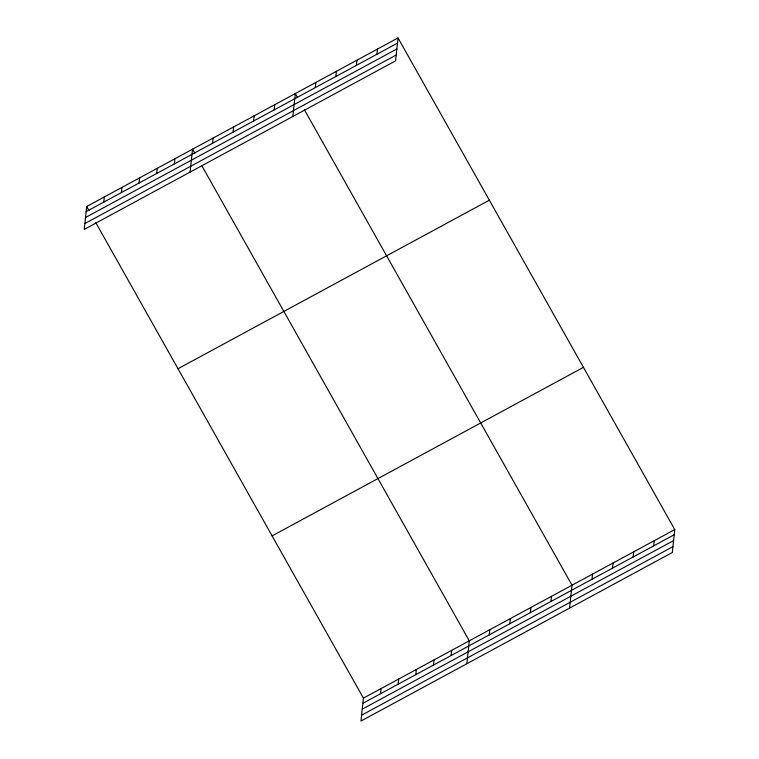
<?xml version="1.0" encoding="UTF-8"?>
<svg xmlns="http://www.w3.org/2000/svg" width="759" height="759" viewBox="0 0 759 759"><rect width="100%" height="100%" fill="white"/><g stroke="black" fill="none" stroke-linecap="round" stroke-linejoin="round"><path stroke-width="1.14" d="M86.697 206.495L84.24 229.408L395.581 60.862L398.029 37.95L86.697 206.495L88.974 210.556M103.784 202.112L104.334 196.942M121.421 192.568L121.981 187.397M139.068 183.014L139.618 177.843M156.715 173.46L157.265 168.289M174.352 163.906L174.902 158.745M190.101 172.103L192.549 149.191L194.835 153.242M212.548 143.233L213.099 138.062M233.089 132.113L233.649 126.943M253.639 120.985L254.189 115.814M274.189 109.865L274.739 104.695M292.841 116.488L295.289 93.566L297.575 97.626M315.289 87.617L315.839 82.446M335.839 76.488L336.389 71.318M356.379 65.369L356.939 60.198M376.929 54.24L377.479 49.069M95.824 222.719L363.419 698.138L360.971 721.05L672.303 552.505L674.76 529.592L398.029 37.95M380.506 693.754L381.056 688.584M398.152 684.201L398.703 679.03M415.79 674.647L416.349 669.485M433.436 665.102L433.987 659.932M451.074 655.548L451.633 650.378M466.823 663.745L469.271 640.824L201.676 165.415M489.27 634.875L489.821 629.704M509.82 623.746L510.371 618.576M530.361 612.627L530.921 607.456M550.911 601.498L551.47 596.327M569.563 608.12L572.011 585.208L304.425 109.799M592.011 579.25L592.561 574.079M612.56 568.13L613.111 562.96M633.11 557.002L633.661 551.831M653.66 545.882L654.211 540.712M86.137 211.666L397.479 43.121M85.511 217.52L396.853 48.974M84.866 223.554L396.207 55.009M178.014 368.732L489.346 200.186M272.101 535.892L583.434 367.347M363.419 698.138L674.76 529.592M362.868 703.299L674.201 534.753M362.242 709.162L673.575 540.617M361.597 715.196L672.929 546.651"/></g></svg>
